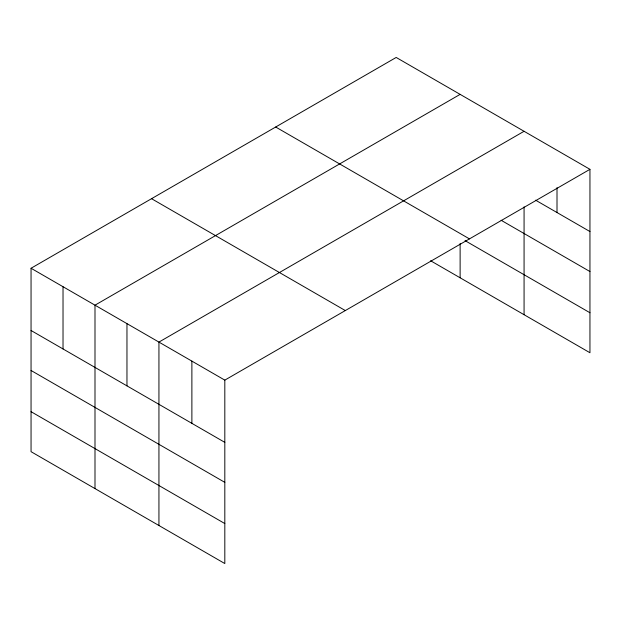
<?xml version="1.0" encoding="UTF-8"?>
<svg xmlns="http://www.w3.org/2000/svg" width="621" height="621" viewBox="0 0 621 621"><rect width="100%" height="100%" fill="white"/><g stroke="black" fill="none" stroke-linecap="round" stroke-linejoin="round"><path stroke-width="0.93" d="M524.07 206.855L524.07 314.707M430.609 260.75L589.95 352.744L589.95 169.323L396.182 57.45L31.05 268.256L31.05 451.677L224.818 563.55L224.818 380.13L31.05 268.256M460.122 94.369L94.997 305.175L94.997 488.595M524.07 131.287L158.937 342.093L158.937 525.513M224.818 380.13L589.95 169.323M535.597 200.179L589.95 231.555M501.116 220.261L589.95 271.548M275.685 127.018L469.46 238.883M465.044 240.637L589.95 312.751M151.54 198.689L345.315 310.562M31.05 330.496L224.818 442.362M31.05 370.481L224.818 482.354M31.05 411.684L224.818 523.557M557.006 187.643L557.006 212.537M460.122 243.51L460.122 277.789M191.881 361.111L191.881 423.343M126.963 323.634L126.963 385.866M63.024 286.716L63.024 348.948"/></g></svg>
